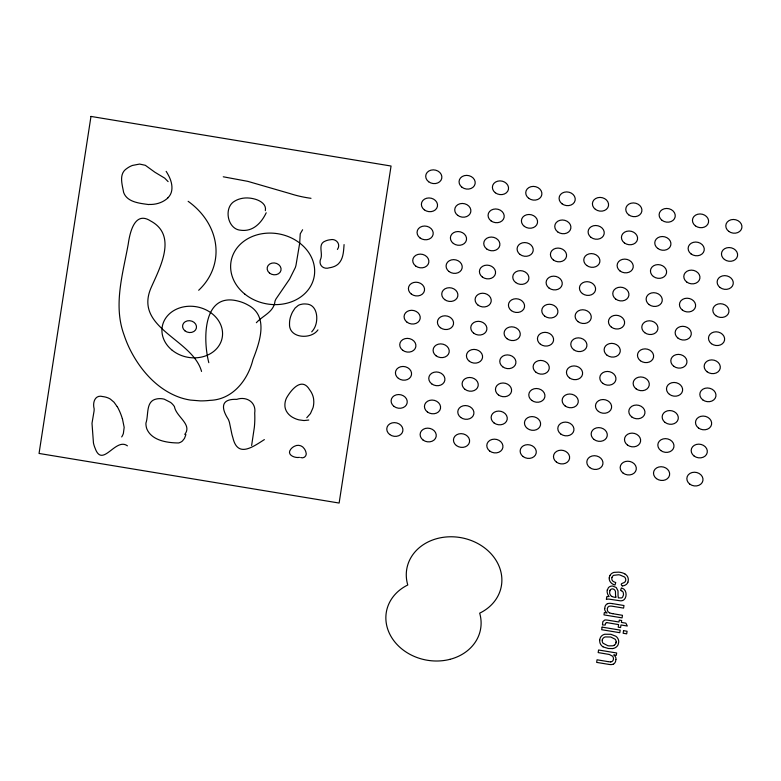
<?xml version="1.0" encoding="UTF-8"?>
<svg xmlns="http://www.w3.org/2000/svg" width="781" height="781" viewBox="0 0 781 781"><rect width="100%" height="100%" fill="white"/><g stroke="black" fill="none" stroke-linecap="round" stroke-linejoin="round"><path stroke-width="1.17" d="M344.079 244.58C343.533 251.17 343.484 258.667 338.534 263.695A14.81 12.447 10.9 0 1 334.131 266.536L332.394 267.131A19.505 16.391 10.9 0 1 329.582 267.737C323.07 270.021 317.818 264.456 320.962 258.238C322.748 252.478 317.613 243.799 325.433 241.007A15.005 12.613 10.9 0 1 330.207 239.777C335.996 238.176 341.209 244.199 337.421 249.451M265.345 210.645C266.741 203.851 259.214 200.014 253.688 198.804A26.456 22.239 10.9 0 0 250.633 198.218L249.774 198.11A22.141 18.607 10.9 0 0 234.564 201.205C223.337 207.58 227.486 229.536 240.841 230.239A18.627 15.659 10.9 0 0 245.078 230.375C255.104 229.79 262.25 221.277 266.204 212.783M251.638 445.463L254.323 427.471A128.367 107.895 10.9 0 0 254.704 413.11C256.5 402.254 246.445 396.035 236.789 399.355C220.691 398.681 220.935 407.946 228.384 419.465A39.509 33.212 10.9 0 1 229.468 422.541L231.889 434.236A58.76 49.388 10.9 0 0 232.826 437.497C237.531 458.31 252.732 446.976 264.368 439.596M607.433 589.889L608.301 587.908A5.057 4.256 10.9 0 1 609.16 587.019A4.998 4.198 10.9 0 1 612.743 586.062L616.238 587.507L617.927 590.709A16.089 13.521 10.9 0 1 618.015 592.008L618.035 593.082A41.051 34.51 10.9 0 0 618.162 596.723L618.376 597.865L621.432 597.963A2.07 1.738 10.9 0 0 621.94 597.719A3.661 3.085 10.9 0 0 622.701 596.938L623.384 595.181A10.875 9.138 10.9 0 0 623.502 594.292L623.228 592.388A3.124 2.626 10.9 0 0 622.291 591.315M185.907 434.597L184.501 438.356L182.49 440.933A9.382 7.888 10.9 0 1 178.546 442.964C167.515 442.876 151.865 440.689 146.896 429.052A21.517 18.09 10.9 0 1 145.959 424.522A20.736 17.426 10.9 0 1 145.94 423.068C148.839 414.926 145.412 400.878 156.747 398.935A15.122 12.711 10.9 0 1 160.925 398.661L161.765 398.73A13.492 11.344 10.9 0 1 164.361 399.228L170.57 402.41A18.295 15.376 10.9 0 1 174.446 406.628C176.086 416.79 192.702 424.464 184.755 434.402M627.846 582.187L628.1 581.347A10.924 9.177 10.9 0 0 628.256 580.498A9.011 7.576 10.9 0 0 627.69 576.925A7.019 5.906 10.9 0 0 624.761 573.898M609.981 575.49L609.453 576.847A10.67 8.972 10.9 0 0 609.258 577.911M317.926 329.904C311.209 339.823 288.716 338.495 289.517 323.9A31.533 26.505 10.9 0 1 290.757 316.198L291.684 313.816A50.96 42.838 10.9 0 1 292.524 312.039L295.091 308.065L298.254 305.43A10.68 8.981 10.9 0 1 300.285 304.561L302.618 304.063A14.038 11.803 10.9 0 1 305.937 304.004C316.705 304.16 318.443 317.691 315.504 325.638A24.631 20.706 10.9 0 1 313.093 330.178L311.707 331.866M256.353 322.719C262.738 315.563 273.906 312.166 275.01 301.115A32.675 27.462 10.9 0 1 275.957 299.016L289.575 279.11L295.325 267.561A42.047 35.34 10.9 0 0 296.009 265.149L299.65 243.408A38.464 32.333 10.9 0 0 299.797 241.134L300.236 233.831L302.608 229.76M167.974 197.71C174.29 191.706 172.093 181.797 168.286 175.012A55.636 46.762 10.9 0 0 166.148 171.342M306.767 417.718L310.447 413.579L313.044 407.662A32.607 27.403 10.9 0 0 313.796 401.737L313.63 399.12A23.615 19.857 10.9 0 0 311.746 393.155L311.385 392.472A27.384 23.02 10.9 0 0 309.569 389.69C301.808 376.569 291.079 389.904 286.568 397.89A23.03 19.359 10.9 0 0 284.899 404.617C284.489 410.66 288.96 415.873 294.271 418.196A20.902 17.572 10.9 0 0 299.035 419.885L304.014 420.549L308.768 420.041M614.12 645.252L613.886 645.379A5.155 4.335 10.9 0 1 612.831 645.78L609.014 645.887A15.425 12.965 10.9 0 1 607.735 645.662L603.137 643.271A4.94 4.149 10.9 0 1 602.19 640.654A5.867 4.93 10.9 0 1 602.288 639.942M612.694 648.581L608.34 648.503L603.469 647.01A7.058 5.936 10.9 0 1 602.981 646.717M622.242 585.867C618.64 582.567 625.454 583.915 625.649 580.586A5.965 5.018 10.9 0 0 625.727 579.951L625.727 579.717A4.842 4.071 10.9 0 0 624.517 576.974L619.88 574.972A17.729 14.907 10.9 0 0 618.552 574.767L613.729 575.314A4.637 3.895 10.9 0 0 611.913 577.53M606.642 622.672L605.519 623.189L605.226 625.034L602.463 624.956L602.864 621.608L604.797 620.026A2.197 1.845 10.9 0 1 605.168 619.968L606.281 619.987A24.211 20.345 10.9 0 1 608.575 620.299L618.991 622.008L619.284 620.114L621.676 620.514L621.383 622.408L625.864 623.15L627.309 626.02L620.983 624.976L620.583 627.573L618.201 627.182L618.601 624.585L608.018 622.828A10.104 8.493 10.9 0 0 606.642 622.662M148.907 204.583C139.955 203.324 127.049 202.338 123.613 192.38C122.227 184.365 118.429 173.626 127.147 168.286A23.43 19.701 10.9 0 1 132.467 165.435L139.584 164.069L145.325 165.299L154.892 172.24L164.684 178.127L168.12 181.622M299.474 457.354C294.867 458.349 286.217 454.806 290.757 449.251A12.496 10.504 10.9 0 1 294.398 446.293C297.717 444.36 302.169 445.346 304.219 448.616A12.935 10.875 10.9 0 1 305.859 451.916C307.47 455.333 304.219 458.964 300.626 457.539M612.294 603.586L623.98 605.519L623.589 608.106L612.441 606.271A20.023 16.831 10.9 0 0 610.81 606.076C606.652 605.363 605.997 611.699 609.61 612.841M612.773 613.69L622.477 615.301L622.076 617.878L603.977 614.891L604.328 612.577L606.993 613.017L605.568 611.513A6.404 5.379 10.9 0 1 604.631 609.151L604.601 608.428M608.067 661.624L597.055 659.799L596.655 662.386L608.78 664.377A13.853 11.647 10.9 0 0 610.957 664.602A6.082 5.116 10.9 0 0 613.192 664.162M223.259 176.789L247.821 181.358L289.976 193.571A102.272 85.959 10.9 0 0 311.004 198.315M127.41 445.844C115.49 437.048 102.399 468.893 95.077 448.128A34.94 29.366 10.9 0 1 93.808 444.457A33.495 28.155 10.9 0 1 93.447 442.886L92.002 423.292L94.042 411.167A28.672 24.104 10.9 0 0 94.15 408.766C92.412 402.586 94.96 394.278 102.936 396.611A16.909 14.204 10.9 0 1 106.45 397.344L108.09 397.929A13.892 11.676 10.9 0 1 110.385 399.12L114.036 402.225L117.15 406.598M622.301 591.305L621.988 591.09A7.185 6.033 10.9 0 0 620.592 590.407L621.393 587.937A7.771 6.531 10.9 0 1 624.224 589.44C627.533 592.633 626.421 600.843 621.012 600.843A14.448 12.145 10.9 0 1 619.108 600.638L608.975 599.115A5.526 4.647 10.9 0 0 608.633 599.105A6.961 5.848 10.9 0 0 606.359 599.398L606.778 596.694A6.707 5.633 10.9 0 1 609.092 596.567A10.768 9.05 10.9 0 1 607.218 589.85M122.402 418.645L124.169 427.353L123.378 433.435A20.384 17.133 10.9 0 1 121.68 436.93M201.547 371.434C192.507 338.739 132.653 328.108 151.475 286.852C160.437 266.692 177.287 235.188 150.616 220.974C134.547 210.499 129.792 232.982 128.23 244.131C122.871 273.858 113.079 305.244 124.062 334.971A140.482 118.087 10.9 0 0 129.441 348.306C140.004 369.94 157.391 389.973 180.792 397.783A52.786 44.371 10.9 0 0 190.505 400.087L200.18 400.878A64.677 54.367 10.9 0 0 209.991 400.36C232.592 399.647 247.889 380.122 252.937 359.611C259.575 342.449 269.23 316.051 247.909 304.98A32.47 27.296 10.9 0 0 238.996 301.329C202.445 290.991 202.875 339.911 208.81 362.677M615.731 596.381L615.975 597.465L614.852 597.28A9.792 8.23 10.9 0 1 612.392 596.664L612.109 596.499A3.524 2.968 10.9 0 1 611.845 596.362M616.043 659.457L615.887 657.992A6.219 5.223 10.9 0 0 614.901 656.04L613.739 654.888L616.307 655.318L616.668 652.984L598.568 649.997L598.168 652.584L609.278 654.458L612.597 656.196A5.223 4.383 10.9 0 1 613.378 659.379A3.602 3.026 10.9 0 1 610.703 661.956M610.664 661.849A10.251 8.62 10.9 0 1 608.077 661.585M615.75 659.467A6.541 5.496 10.9 0 1 613.3 664.28M602.278 639.942A5.018 4.217 10.9 0 1 604.23 637.364L604.474 637.247A4.94 4.149 10.9 0 1 605.246 636.935L610.713 636.993L615.067 639.17A5.008 4.208 10.9 0 1 616.16 642.08M616.082 642.714A5.008 4.208 10.9 0 1 614.12 645.262M616.15 641.992A5.936 4.989 10.9 0 1 616.063 642.704M599.691 640.01A11.149 9.372 10.9 0 1 599.886 638.985L600.413 637.589A7.83 6.58 10.9 0 1 602.952 634.982A7.507 6.316 10.9 0 1 604.855 634.24L610.898 634.289L615.799 636.232A7.263 6.111 10.9 0 1 617.371 637.765A8.523 7.166 10.9 0 1 618.708 642.187L618.122 644.706A7.995 6.726 10.9 0 1 612.655 648.591M602.893 646.795A8.406 7.058 10.9 0 1 599.779 640.029M612.782 613.651A11.686 9.821 10.9 0 1 609.59 612.88M612.284 603.615A15.552 13.072 10.9 0 0 609.883 603.322A6.072 5.106 10.9 0 0 607.472 603.752M604.894 608.419A6.424 5.399 10.9 0 1 607.403 603.674M615.701 596.381A31.718 26.661 10.9 0 1 615.487 593.052C616.15 590.329 613.124 587.585 610.683 589.44A3.456 2.909 10.9 0 0 609.863 590.661M611.738 596.469A5.867 4.93 10.9 0 1 610.02 590.729M611.962 577.549A4.657 3.915 10.9 0 0 612.489 580.742A4.325 3.641 10.9 0 0 613.827 581.777L615.75 582.577L614.969 585.047L613.212 584.364A7.498 6.307 10.9 0 1 609.229 577.911M627.944 582.216A6.873 5.779 10.9 0 1 622.252 585.935M624.8 573.84A13.541 11.383 10.9 0 0 618.659 572.141L613.983 572.366A7.517 6.316 10.9 0 0 609.971 575.48M188.143 201.322A72.633 61.055 10.9 0 1 198.677 290.268M117.248 406.569A73.18 61.514 10.9 0 1 122.324 418.655M168.042 197.769A25.334 21.292 10.9 0 1 148.907 204.437M90.977 116.428L39.05 453.449L339.13 503.052L391.056 166.031L90.977 116.428M602.092 627.123L601.692 629.711L619.792 632.698L620.192 630.111L602.092 627.123M623.55 630.667L623.15 633.254L626.684 633.84L627.084 631.253L623.55 630.667M449.993 659.33A47.885 40.251 10.9 0 0 479.68 613.163A48.051 40.387 10.9 0 0 496.901 561.783A48.051 40.387 10.9 0 0 437.438 538.48A48.051 40.387 10.9 0 0 407.77 584.989A47.885 40.251 10.9 0 0 390.851 636.154A47.885 40.251 10.9 0 0 449.993 659.33M172.259 350.318A30.488 25.627 10.9 0 0 221.989 338.7A30.488 25.627 10.9 0 0 182.49 307.118A30.488 25.627 10.9 0 0 172.259 350.318M184.912 330.802A7.009 5.897 10.9 0 0 196.373 328.166A7.009 5.897 10.9 0 0 187.313 320.874A7.009 5.897 10.9 0 0 184.912 330.802M244.795 294.066A42.252 35.516 10.9 0 0 313.825 278.231A42.252 35.516 10.9 0 0 259.292 234.271A42.252 35.516 10.9 0 0 244.795 294.066M269.494 273.057A7.009 5.897 10.9 0 0 280.955 270.431A7.009 5.897 10.9 0 0 271.895 263.129A7.009 5.897 10.9 0 0 269.494 273.057M428.662 181.758A8.122 6.824 10.9 0 0 441.763 178.302A8.122 6.824 10.9 0 0 430.956 170.151A8.122 6.824 10.9 0 0 428.662 181.758M424.327 209.835A8.122 6.824 10.9 0 0 437.438 206.389A8.122 6.824 10.9 0 0 426.631 198.237A8.122 6.824 10.9 0 0 424.327 209.835M420.002 237.922A8.122 6.824 10.9 0 0 433.113 234.476A8.122 6.824 10.9 0 0 422.306 226.324A8.122 6.824 10.9 0 0 420.002 237.922M415.677 266.009A8.122 6.824 10.9 0 0 428.779 262.562A8.122 6.824 10.9 0 0 417.981 254.411A8.122 6.824 10.9 0 0 415.677 266.009M411.353 294.095A8.122 6.824 10.9 0 0 424.454 290.649A8.122 6.824 10.9 0 0 413.647 282.497A8.122 6.824 10.9 0 0 411.353 294.095M407.018 322.182A8.122 6.824 10.9 0 0 420.129 318.736A8.122 6.824 10.9 0 0 409.322 310.584A8.122 6.824 10.9 0 0 407.018 322.182M402.693 350.269A8.122 6.824 10.9 0 0 415.804 346.813A8.122 6.824 10.9 0 0 404.997 338.661A8.122 6.824 10.9 0 0 402.693 350.269M398.369 378.346A8.122 6.824 10.9 0 0 411.47 374.9A8.122 6.824 10.9 0 0 400.673 366.748A8.122 6.824 10.9 0 0 398.369 378.346M394.044 406.432A8.122 6.824 10.9 0 0 407.145 402.986A8.122 6.824 10.9 0 0 396.338 394.835A8.122 6.824 10.9 0 0 394.044 406.432M389.709 434.519A8.122 6.824 10.9 0 0 402.82 431.073A8.122 6.824 10.9 0 0 392.013 422.921A8.122 6.824 10.9 0 0 389.709 434.519M462.001 187.264A8.122 6.824 10.9 0 0 475.102 183.818A8.122 6.824 10.9 0 0 464.305 175.666A8.122 6.824 10.9 0 0 462.001 187.264M457.676 215.351A8.122 6.824 10.9 0 0 470.777 211.905A8.122 6.824 10.9 0 0 459.97 203.753A8.122 6.824 10.9 0 0 457.676 215.351M453.341 243.438A8.122 6.824 10.9 0 0 466.452 239.992A8.122 6.824 10.9 0 0 455.645 231.84A8.122 6.824 10.9 0 0 453.341 243.438M449.016 271.524A8.122 6.824 10.9 0 0 462.127 268.068A8.122 6.824 10.9 0 0 451.32 259.927A8.122 6.824 10.9 0 0 449.016 271.524M444.692 299.611A8.122 6.824 10.9 0 0 457.793 296.155A8.122 6.824 10.9 0 0 446.996 288.004A8.122 6.824 10.9 0 0 444.692 299.611M440.367 327.688A8.122 6.824 10.9 0 0 453.468 324.242A8.122 6.824 10.9 0 0 442.671 316.09A8.122 6.824 10.9 0 0 440.367 327.688M436.042 355.775A8.122 6.824 10.9 0 0 449.143 352.329A8.122 6.824 10.9 0 0 438.336 344.177A8.122 6.824 10.9 0 0 436.042 355.775M431.708 383.861A8.122 6.824 10.9 0 0 444.819 380.415A8.122 6.824 10.9 0 0 434.011 372.264A8.122 6.824 10.9 0 0 431.708 383.861M427.383 411.948A8.122 6.824 10.9 0 0 440.484 408.502A8.122 6.824 10.9 0 0 429.687 400.35A8.122 6.824 10.9 0 0 427.383 411.948M423.058 440.035A8.122 6.824 10.9 0 0 436.159 436.579A8.122 6.824 10.9 0 0 425.362 428.437A8.122 6.824 10.9 0 0 423.058 440.035M495.339 192.78A8.122 6.824 10.9 0 0 508.451 189.334A8.122 6.824 10.9 0 0 497.643 181.182A8.122 6.824 10.9 0 0 495.339 192.78M491.015 220.867A8.122 6.824 10.9 0 0 504.116 217.411A8.122 6.824 10.9 0 0 493.319 209.259A8.122 6.824 10.9 0 0 491.015 220.867M486.69 248.944A8.122 6.824 10.9 0 0 499.791 245.498A8.122 6.824 10.9 0 0 488.994 237.346A8.122 6.824 10.9 0 0 486.69 248.944M482.365 277.03A8.122 6.824 10.9 0 0 495.466 273.584A8.122 6.824 10.9 0 0 484.659 265.433A8.122 6.824 10.9 0 0 482.365 277.03M478.031 305.117A8.122 6.824 10.9 0 0 491.142 301.671A8.122 6.824 10.9 0 0 480.335 293.519A8.122 6.824 10.9 0 0 478.031 305.117M473.706 333.204A8.122 6.824 10.9 0 0 486.807 329.758A8.122 6.824 10.9 0 0 476.01 321.606A8.122 6.824 10.9 0 0 473.706 333.204M469.381 361.291A8.122 6.824 10.9 0 0 482.482 357.844A8.122 6.824 10.9 0 0 471.685 349.693A8.122 6.824 10.9 0 0 469.381 361.291M465.056 389.377A8.122 6.824 10.9 0 0 478.157 385.921A8.122 6.824 10.9 0 0 467.35 377.77A8.122 6.824 10.9 0 0 465.056 389.377M460.722 417.454A8.122 6.824 10.9 0 0 473.833 414.008A8.122 6.824 10.9 0 0 463.026 405.856A8.122 6.824 10.9 0 0 460.722 417.454M456.397 445.541A8.122 6.824 10.9 0 0 469.508 442.095A8.122 6.824 10.9 0 0 458.701 433.943A8.122 6.824 10.9 0 0 456.397 445.541M528.688 198.286A8.122 6.824 10.9 0 0 541.789 194.84A8.122 6.824 10.9 0 0 530.982 186.688A8.122 6.824 10.9 0 0 528.688 198.286M524.354 226.373A8.122 6.824 10.9 0 0 537.465 222.927A8.122 6.824 10.9 0 0 526.658 214.775A8.122 6.824 10.9 0 0 524.354 226.373M520.029 254.46A8.122 6.824 10.9 0 0 533.14 251.013A8.122 6.824 10.9 0 0 522.333 242.862A8.122 6.824 10.9 0 0 520.029 254.46M515.704 282.546A8.122 6.824 10.9 0 0 528.805 279.1A8.122 6.824 10.9 0 0 518.008 270.948A8.122 6.824 10.9 0 0 515.704 282.546M511.379 310.633A8.122 6.824 10.9 0 0 524.481 307.177A8.122 6.824 10.9 0 0 513.673 299.035A8.122 6.824 10.9 0 0 511.379 310.633M507.045 338.72A8.122 6.824 10.9 0 0 520.156 335.264A8.122 6.824 10.9 0 0 509.349 327.112A8.122 6.824 10.9 0 0 507.045 338.72M502.72 366.797A8.122 6.824 10.9 0 0 515.831 363.35A8.122 6.824 10.9 0 0 505.024 355.199A8.122 6.824 10.9 0 0 502.72 366.797M498.395 394.883A8.122 6.824 10.9 0 0 511.496 391.437A8.122 6.824 10.9 0 0 500.699 383.286A8.122 6.824 10.9 0 0 498.395 394.883M494.07 422.97A8.122 6.824 10.9 0 0 507.172 419.524A8.122 6.824 10.9 0 0 496.365 411.372A8.122 6.824 10.9 0 0 494.07 422.97M489.736 451.057A8.122 6.824 10.9 0 0 502.847 447.611A8.122 6.824 10.9 0 0 492.04 439.459A8.122 6.824 10.9 0 0 489.736 451.057M562.027 203.802A8.122 6.824 10.9 0 0 575.128 200.356A8.122 6.824 10.9 0 0 564.331 192.204A8.122 6.824 10.9 0 0 562.027 203.802M557.702 231.889A8.122 6.824 10.9 0 0 570.804 228.442A8.122 6.824 10.9 0 0 559.997 220.291A8.122 6.824 10.9 0 0 557.702 231.889M553.368 259.975A8.122 6.824 10.9 0 0 566.479 256.519A8.122 6.824 10.9 0 0 555.672 248.368A8.122 6.824 10.9 0 0 553.368 259.975M549.043 288.052A8.122 6.824 10.9 0 0 562.154 284.606A8.122 6.824 10.9 0 0 551.347 276.454A8.122 6.824 10.9 0 0 549.043 288.052M544.718 316.139A8.122 6.824 10.9 0 0 557.819 312.693A8.122 6.824 10.9 0 0 547.022 304.541A8.122 6.824 10.9 0 0 544.718 316.139M540.393 344.226A8.122 6.824 10.9 0 0 553.495 340.78A8.122 6.824 10.9 0 0 542.688 332.628A8.122 6.824 10.9 0 0 540.393 344.226M536.059 372.312A8.122 6.824 10.9 0 0 549.17 368.866A8.122 6.824 10.9 0 0 538.363 360.715A8.122 6.824 10.9 0 0 536.059 372.312M531.734 400.399A8.122 6.824 10.9 0 0 544.845 396.953A8.122 6.824 10.9 0 0 534.038 388.801A8.122 6.824 10.9 0 0 531.734 400.399M527.409 428.486A8.122 6.824 10.9 0 0 540.511 425.03A8.122 6.824 10.9 0 0 529.713 416.878A8.122 6.824 10.9 0 0 527.409 428.486M523.085 456.563A8.122 6.824 10.9 0 0 536.186 453.117A8.122 6.824 10.9 0 0 525.379 444.965A8.122 6.824 10.9 0 0 523.085 456.563M595.366 209.318A8.122 6.824 10.9 0 0 608.477 205.862A8.122 6.824 10.9 0 0 597.67 197.71A8.122 6.824 10.9 0 0 595.366 209.318M591.041 237.395A8.122 6.824 10.9 0 0 604.143 233.949A8.122 6.824 10.9 0 0 593.345 225.797A8.122 6.824 10.9 0 0 591.041 237.395M586.716 265.481A8.122 6.824 10.9 0 0 599.818 262.035A8.122 6.824 10.9 0 0 589.02 253.884A8.122 6.824 10.9 0 0 586.716 265.481M582.392 293.568A8.122 6.824 10.9 0 0 595.493 290.122A8.122 6.824 10.9 0 0 584.686 281.97A8.122 6.824 10.9 0 0 582.392 293.568M578.057 321.655A8.122 6.824 10.9 0 0 591.168 318.209A8.122 6.824 10.9 0 0 580.361 310.057A8.122 6.824 10.9 0 0 578.057 321.655M573.732 349.742A8.122 6.824 10.9 0 0 586.834 346.295A8.122 6.824 10.9 0 0 576.036 338.144A8.122 6.824 10.9 0 0 573.732 349.742M569.408 377.828A8.122 6.824 10.9 0 0 582.509 374.372A8.122 6.824 10.9 0 0 571.712 366.221A8.122 6.824 10.9 0 0 569.408 377.828M565.083 405.905A8.122 6.824 10.9 0 0 578.184 402.459A8.122 6.824 10.9 0 0 567.377 394.307A8.122 6.824 10.9 0 0 565.083 405.905M560.748 433.992A8.122 6.824 10.9 0 0 573.859 430.546A8.122 6.824 10.9 0 0 563.052 422.394A8.122 6.824 10.9 0 0 560.748 433.992M556.423 462.079A8.122 6.824 10.9 0 0 569.525 458.632A8.122 6.824 10.9 0 0 558.727 450.481A8.122 6.824 10.9 0 0 556.423 462.079M628.715 214.824A8.122 6.824 10.9 0 0 641.816 211.378A8.122 6.824 10.9 0 0 631.009 203.226A8.122 6.824 10.9 0 0 628.715 214.824M624.38 242.911A8.122 6.824 10.9 0 0 637.491 239.464A8.122 6.824 10.9 0 0 626.684 231.313A8.122 6.824 10.9 0 0 624.38 242.911M620.055 270.997A8.122 6.824 10.9 0 0 633.157 267.551A8.122 6.824 10.9 0 0 622.359 259.399A8.122 6.824 10.9 0 0 620.055 270.997M615.731 299.084A8.122 6.824 10.9 0 0 628.832 295.628A8.122 6.824 10.9 0 0 618.035 287.476A8.122 6.824 10.9 0 0 615.731 299.084M611.406 327.161A8.122 6.824 10.9 0 0 624.507 323.715A8.122 6.824 10.9 0 0 613.7 315.563A8.122 6.824 10.9 0 0 611.406 327.161M607.071 355.248A8.122 6.824 10.9 0 0 620.182 351.801A8.122 6.824 10.9 0 0 609.375 343.65A8.122 6.824 10.9 0 0 607.071 355.248M602.747 383.334A8.122 6.824 10.9 0 0 615.858 379.888A8.122 6.824 10.9 0 0 605.05 371.736A8.122 6.824 10.9 0 0 602.747 383.334M598.422 411.421A8.122 6.824 10.9 0 0 611.523 407.975A8.122 6.824 10.9 0 0 600.726 399.823A8.122 6.824 10.9 0 0 598.422 411.421M594.097 439.508A8.122 6.824 10.9 0 0 607.198 436.062A8.122 6.824 10.9 0 0 596.391 427.91A8.122 6.824 10.9 0 0 594.097 439.508M589.762 467.594A8.122 6.824 10.9 0 0 602.873 464.139A8.122 6.824 10.9 0 0 592.066 455.997A8.122 6.824 10.9 0 0 589.762 467.594M662.054 220.34A8.122 6.824 10.9 0 0 675.155 216.893A8.122 6.824 10.9 0 0 664.358 208.742A8.122 6.824 10.9 0 0 662.054 220.34M657.729 248.426A8.122 6.824 10.9 0 0 670.83 244.97A8.122 6.824 10.9 0 0 660.023 236.819A8.122 6.824 10.9 0 0 657.729 248.426M653.394 276.503A8.122 6.824 10.9 0 0 666.505 273.057A8.122 6.824 10.9 0 0 655.698 264.905A8.122 6.824 10.9 0 0 653.394 276.503M649.07 304.59A8.122 6.824 10.9 0 0 662.181 301.144A8.122 6.824 10.9 0 0 651.374 292.992A8.122 6.824 10.9 0 0 649.07 304.59M644.745 332.677A8.122 6.824 10.9 0 0 657.846 329.231A8.122 6.824 10.9 0 0 647.049 321.079A8.122 6.824 10.9 0 0 644.745 332.677M640.42 360.763A8.122 6.824 10.9 0 0 653.521 357.317A8.122 6.824 10.9 0 0 642.714 349.166A8.122 6.824 10.9 0 0 640.42 360.763M636.085 388.85A8.122 6.824 10.9 0 0 649.196 385.404A8.122 6.824 10.9 0 0 638.389 377.252A8.122 6.824 10.9 0 0 636.085 388.85M631.761 416.937A8.122 6.824 10.9 0 0 644.872 413.481A8.122 6.824 10.9 0 0 634.065 405.329A8.122 6.824 10.9 0 0 631.761 416.937M627.436 445.014A8.122 6.824 10.9 0 0 640.537 441.568A8.122 6.824 10.9 0 0 629.74 433.416A8.122 6.824 10.9 0 0 627.436 445.014M623.111 473.101A8.122 6.824 10.9 0 0 636.212 469.654A8.122 6.824 10.9 0 0 625.405 461.503A8.122 6.824 10.9 0 0 623.111 473.101M695.393 225.846A8.122 6.824 10.9 0 0 708.504 222.4A8.122 6.824 10.9 0 0 697.697 214.248A8.122 6.824 10.9 0 0 695.393 225.846M691.068 253.932A8.122 6.824 10.9 0 0 704.169 250.486A8.122 6.824 10.9 0 0 693.372 242.335A8.122 6.824 10.9 0 0 691.068 253.932M686.743 282.019A8.122 6.824 10.9 0 0 699.844 278.573A8.122 6.824 10.9 0 0 689.037 270.421A8.122 6.824 10.9 0 0 686.743 282.019M682.409 310.106A8.122 6.824 10.9 0 0 695.52 306.66A8.122 6.824 10.9 0 0 684.712 298.508A8.122 6.824 10.9 0 0 682.409 310.106M678.084 338.193A8.122 6.824 10.9 0 0 691.195 334.737A8.122 6.824 10.9 0 0 680.388 326.595A8.122 6.824 10.9 0 0 678.084 338.193M673.759 366.279A8.122 6.824 10.9 0 0 686.86 362.823A8.122 6.824 10.9 0 0 676.063 354.672A8.122 6.824 10.9 0 0 673.759 366.279M669.434 394.356A8.122 6.824 10.9 0 0 682.535 390.91A8.122 6.824 10.9 0 0 671.728 382.758A8.122 6.824 10.9 0 0 669.434 394.356M665.1 422.443A8.122 6.824 10.9 0 0 678.211 418.997A8.122 6.824 10.9 0 0 667.404 410.845A8.122 6.824 10.9 0 0 665.1 422.443M660.775 450.53A8.122 6.824 10.9 0 0 673.886 447.083A8.122 6.824 10.9 0 0 663.079 438.932A8.122 6.824 10.9 0 0 660.775 450.53M656.45 478.616A8.122 6.824 10.9 0 0 669.551 475.17A8.122 6.824 10.9 0 0 658.754 467.018A8.122 6.824 10.9 0 0 656.45 478.616M728.741 231.361A8.122 6.824 10.9 0 0 741.843 227.915A8.122 6.824 10.9 0 0 731.036 219.764A8.122 6.824 10.9 0 0 728.741 231.361M724.407 259.448A8.122 6.824 10.9 0 0 737.518 256.002A8.122 6.824 10.9 0 0 726.711 247.85A8.122 6.824 10.9 0 0 724.407 259.448M720.082 287.535A8.122 6.824 10.9 0 0 733.183 284.079A8.122 6.824 10.9 0 0 722.386 275.927A8.122 6.824 10.9 0 0 720.082 287.535M715.757 315.612A8.122 6.824 10.9 0 0 728.858 312.166A8.122 6.824 10.9 0 0 718.061 304.014A8.122 6.824 10.9 0 0 715.757 315.612M711.432 343.699A8.122 6.824 10.9 0 0 724.534 340.252A8.122 6.824 10.9 0 0 713.727 332.101A8.122 6.824 10.9 0 0 711.432 343.699M707.098 371.785A8.122 6.824 10.9 0 0 720.209 368.339A8.122 6.824 10.9 0 0 709.402 360.187A8.122 6.824 10.9 0 0 707.098 371.785M702.773 399.872A8.122 6.824 10.9 0 0 715.874 396.426A8.122 6.824 10.9 0 0 705.077 388.274A8.122 6.824 10.9 0 0 702.773 399.872M698.448 427.959A8.122 6.824 10.9 0 0 711.55 424.513A8.122 6.824 10.9 0 0 700.752 416.361A8.122 6.824 10.9 0 0 698.448 427.959M694.124 456.045A8.122 6.824 10.9 0 0 707.225 452.589A8.122 6.824 10.9 0 0 696.418 444.438A8.122 6.824 10.9 0 0 694.124 456.045M689.789 484.122A8.122 6.824 10.9 0 0 702.9 480.676A8.122 6.824 10.9 0 0 692.093 472.525A8.122 6.824 10.9 0 0 689.789 484.122"/></g></svg>
